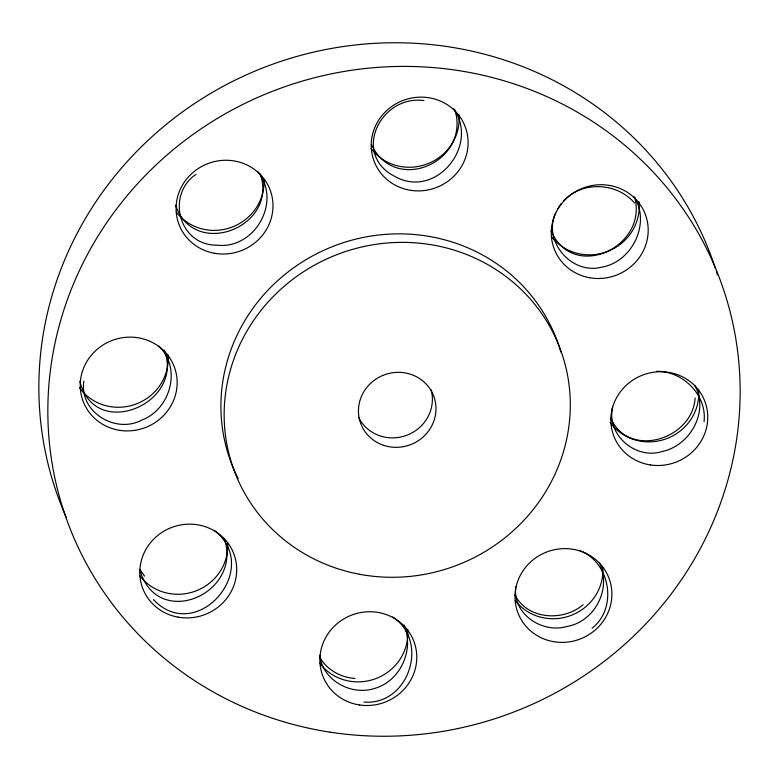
<?xml version="1.0" encoding="UTF-8"?>
<svg xmlns="http://www.w3.org/2000/svg" width="779" height="779" viewBox="0 0 779 779"><rect width="100%" height="100%" fill="white"/><g stroke="black" fill="none" stroke-linecap="round" stroke-linejoin="round"><path stroke-width="1.17" d="M515.786 586.821C512.173 614.076 542.603 634.018 567.326 626.384C595.234 621.408 611.895 588.087 599.363 562.73M704.089 421.546C707.05 394.992 682.735 370.823 656.561 371.32M83.889 381.097C78.815 411.945 115.691 434.322 142.051 419.978C170.689 408.975 181.867 368.048 158.828 346.11M695.121 397.933C692.784 439.366 628.244 459.649 610.493 417.554M612.606 407.027C606.179 434.867 635.732 460.116 662.413 451.45C690.389 445.481 709.455 411.176 694.693 385.274M555.563 213.066C542.71 241.042 571.338 274.636 601.028 267.314C631.925 262.542 651.186 223.359 634.028 196.61M557.287 209.463L557.939 208.295M558.631 207.146L559.361 206.026M560.14 204.926L560.948 203.845M563.597 200.758L566.567 197.924M592.05 628.283C617.182 608.477 610.843 564.941 582.273 551.6M195.928 174.36C165.771 195.101 178.936 245.434 216.747 245.161C254.83 249.738 282.222 201.323 257.596 171.477M567.618 197.038C586.86 181.03 618.312 183.893 634.476 202.959M583.082 604.679C563.383 621.837 527.247 619.675 514.9 594.776M363.988 702.074C408.712 705.686 429.891 641.38 392.694 616.987M423.99 100.569C380.98 94.658 351.271 153.687 394.427 176.229C435.295 199.921 479.913 145.809 453.563 108.69M355.02 678.46C341.105 677.516 327.316 670.154 320.179 657.934M579.654 550.354L580.968 550.957M214.712 530.723C262.766 568.865 196.766 645.255 153.502 599.684M144.534 576.08L139.772 569.391M371.456 144.592C395.206 195.227 470.584 161.574 454.926 109.985M551.123 230.983C573.305 282.193 647.826 247.001 634.758 197.486M403.97 625.001C414.642 649.355 400.562 680.934 374.826 688.363C351.699 696.183 322.379 680.495 319.848 655.305M164.174 349.995C185.178 403.415 94.736 441.8 79.877 381.301M224.352 538.786C242.892 593.764 157.455 630.834 139.85 569.975M260.274 173.96C278.483 227.419 193.786 259.845 175.596 205.208M238.179 478.627A174.009 166.492 -20.8 0 1 333.052 246.378A174.009 166.492 -20.8 0 1 560.841 352.098M66.351 517.49A348.018 332.993 -20.8 0 1 265.512 66.867A348.018 332.993 -20.8 0 1 715.346 268.229M716.407 271.55A348.018 332.993 -20.8 0 1 717.44 274.89M602.829 567.648A48.726 46.623 -20.8 0 1 570.773 615.527A48.726 46.623 -20.8 0 1 515.192 600.434M407.602 629.315A48.726 46.623 -20.8 0 1 376.13 678.48A48.726 46.623 -20.8 0 1 319.779 663.172M227.634 543.177A48.726 46.623 -20.8 0 1 195.578 591.057A48.726 46.623 -20.8 0 1 139.986 575.973M167.962 354.698A48.726 46.623 -20.8 0 1 136.023 404.048A48.726 46.623 -20.8 0 1 79.565 387.776M263.935 179.287A48.726 46.623 -20.8 0 1 231.879 227.166A48.726 46.623 -20.8 0 1 176.288 212.083M458.938 114.688A48.726 46.623 -20.8 0 1 427.467 163.853A48.726 46.623 -20.8 0 1 371.116 148.555M638.965 201.8A48.726 46.623 -20.8 0 1 608.029 251.266A48.726 46.623 -20.8 0 1 551.493 236.543M698.568 389.305A48.726 46.623 -20.8 0 1 666.629 438.645A48.726 46.623 -20.8 0 1 610.171 422.374M431.069 389.558A38.979 37.295 -20.8 0 1 407.281 435.081A38.979 37.295 -20.8 0 1 358.827 417.875M330.277 732.192A348.018 332.993 -20.8 0 0 720.507 280.898A348.018 332.993 -20.8 0 0 131.184 190.884A348.018 332.993 -20.8 0 0 330.277 732.192M359.635 704.985A48.726 46.623 -20.8 0 0 413.961 641.555A48.726 46.623 -20.8 0 0 331.377 629.354A48.726 46.623 -20.8 0 0 359.635 704.985M553.265 641.614A48.726 46.623 -20.8 0 0 609.567 579.81A48.726 46.623 -20.8 0 0 527.5 565.087A48.726 46.623 -20.8 0 0 553.265 641.614M650.611 464.975A48.726 46.623 -20.8 0 0 704.927 401.545A48.726 46.623 -20.8 0 0 622.353 389.334A48.726 46.623 -20.8 0 0 650.611 464.975M589.557 277.723A48.726 46.623 -20.8 0 0 645.859 215.919A48.726 46.623 -20.8 0 0 563.792 201.186A48.726 46.623 -20.8 0 0 589.557 277.723M410.971 190.368A48.726 46.623 -20.8 0 0 465.287 126.938A48.726 46.623 -20.8 0 0 382.713 114.727A48.726 46.623 -20.8 0 0 410.971 190.368M214.361 253.253A48.726 46.623 -20.8 0 0 270.664 191.449A48.726 46.623 -20.8 0 0 188.596 176.726A48.726 46.623 -20.8 0 0 214.361 253.253M119.995 430.378A48.726 46.623 -20.8 0 0 174.321 366.948A48.726 46.623 -20.8 0 0 91.737 354.737A48.726 46.623 -20.8 0 0 119.995 430.378M178.06 617.143A48.726 46.623 -20.8 0 0 234.362 555.339A48.726 46.623 -20.8 0 0 152.294 540.616A48.726 46.623 -20.8 0 0 178.06 617.143M383.628 445.335A38.979 37.295 -20.8 0 0 435.461 402.577A38.979 37.295 -20.8 0 0 372.576 381.593A38.979 37.295 -20.8 0 0 383.628 445.335M359.508 574.269A174.009 166.492 -20.8 0 0 562.37 355.049A174.009 166.492 -20.8 0 0 269.787 300.178A174.009 166.492 -20.8 0 0 359.508 574.269"/></g></svg>
